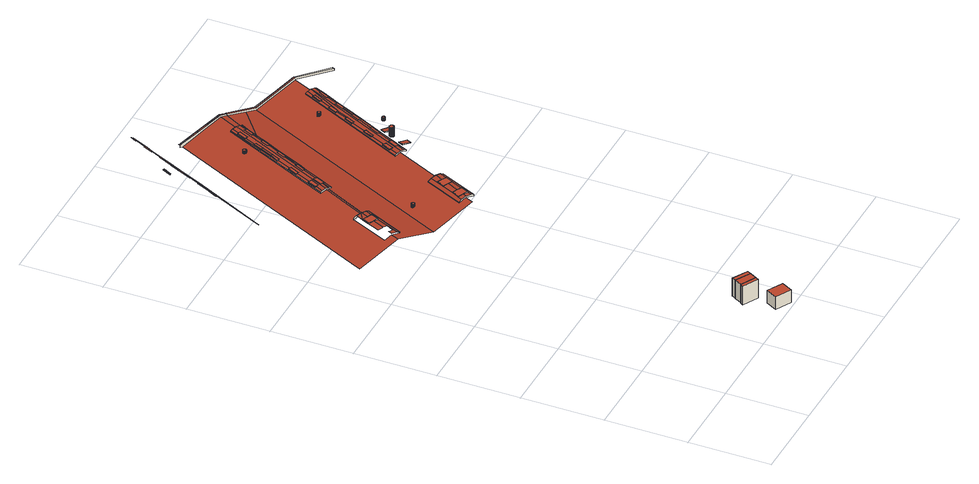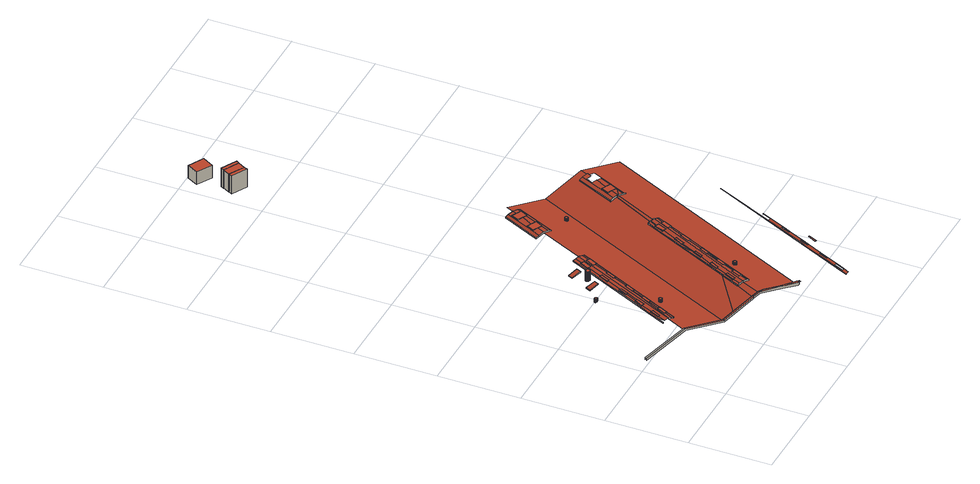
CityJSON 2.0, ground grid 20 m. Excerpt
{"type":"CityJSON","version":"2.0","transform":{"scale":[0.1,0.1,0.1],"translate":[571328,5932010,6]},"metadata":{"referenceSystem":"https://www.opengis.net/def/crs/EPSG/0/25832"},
"CityObjects":{
"building1":{"type":"Building","attributes":{"Grundfläche 2D":"13.284558","Grundhöhe NN":"7.227"},"geometry":[{"type":"Solid","lod":"3","boundaries":[[[[0,1,2,3]],[[4,5,3,2]],[[5,6,0,3]],[[6,7,1,0]],[[7,4,2,1]],[[7,6,5,4]]]],"semantics":{"surfaces":[{"type":"RoofSurface"},{"type":"WallSurface"},{"type":"GroundSurface"}],"values":[[0,1,1,1,1,2]]}}]},
"building2":{"type":"Building","attributes":{"Grundfläche 2D":"3.398858","Grundhöhe NN":"6.727"},"geometry":[{"type":"Solid","lod":"3","boundaries":[[[[8,9,10,11]],[[12,13,11,10]],[[13,14,8,11]],[[14,15,9,8]],[[15,12,10,9]],[[15,14,13,12]]]],"semantics":{"surfaces":[{"type":"RoofSurface"},{"type":"WallSurface"},{"type":"GroundSurface"}],"values":[[0,1,1,1,1,2]]}}]},
"building3":{"type":"Building","attributes":{"Grundfläche 2D":"8.244129","Grundhöhe NN":"6.765"},"geometry":[{"type":"Solid","lod":"3","boundaries":[[[[10,16,17,11]],[[18,19,11,17]],[[19,20,10,11]],[[20,21,16,10]],[[21,18,17,16]],[[21,20,19,18]]]],"semantics":{"surfaces":[{"type":"RoofSurface"},{"type":"WallSurface"},{"type":"GroundSurface"}],"values":[[0,1,1,1,1,2]]}}]},
"building4":{"type":"Building","attributes":{"Grundfläche 2D":"4.098681","Grundhöhe NN":"6.934"},"geometry":[{"type":"Solid","lod":"3","boundaries":[[[[22,23,17,16]],[[24,25,16,17]],[[25,26,22,16]],[[26,27,23,22]],[[27,24,17,23]],[[27,26,25,24]]]],"semantics":{"surfaces":[{"type":"RoofSurface"},{"type":"WallSurface"},{"type":"GroundSurface"}],"values":[[0,1,1,1,1,2]]}}]},
"building5":{"type":"Building","attributes":{"Grundfläche 2D":"11258.269333","Grundhöhe NN":"5.771"},"children":["building5-1","building5-2","building5-3","building5-4","building5-5","building5-6","building5-7","building5-8","building5-9","building5-10","building5-11","building5-12","building5-13","building5-14","building5-15","building5-16","building5-17","building5-18","building5-19","building5-20","building5-21"],"geometry":[{"type":"MultiSurface","lod":"3","boundaries":[[[28,29,30,31,32,33,34,35,34]],[[36,37,38,39,40,41,42,43,44,45,32,31,46,47,48,49,50,51,52,53]],[[54,55,37,36,53]],[[56,57,55,54]],[[58,41,40,59,35,34]],[[60,61,35,59]],[[57,62,63,64,65,66,67,68,61,60,59,40,39,38,37,55]],[[65,64,63,69,70]],[[63,62,71,69]],[[72,73,74,75,76,77,71,62,57,56,78,79]],[[80,81,82,70,69,71,77,76,83,84,85,86,87,88,89]],[[90,86,85,84]],[[91,92,93,94,95]],[[92,91,96,97,98,99,100,101,102,93]],[[103,86,90]],[[104,79,78,105,67,66,65,70,82,81,106,107,108,109,110]],[[111,96,91,95,112,113,114]],[[115,97,96,111]],[[116,117,118,119,120,121,122,123,124,125,126,127,128,129,130,131,132,133,134,135,136],[137,138,139,140,141,142],[143,144,145,146,147,148],[149,150,151,152,153,154],[155,156,157,158,159,160]],[[102,161,162,163,164,165,166,167,168,169,170,171,172,94,93]],[[173,174,175,176,177,178,179,180,181,182,183,184,185,186,90,84,83]],[[101,187,162,161,102]],[[163,114,113,112,168,167,113,188,164]],[[135,134,133,132,131,189,190,116,136]],[[191,192,193,194,195,196,80,89,197,198,199,200,201,202,203,204]],[[187,101,100,205]],[[114,163,162,187,205,206,115,111]],[[178,177,207]],[[208,201,200,209,210,197,89,88,211,212,213,214,215,216,217,218,219,220,221,222,223,191,204,224,225,226,227]],[[228,229,176,175,174,173,83,76,75,230,231]],[[232,233,234,207,177,235,236,237,238,239,240,241,242,243,244,245,246,247,248,249,211,88,87,86,103,250,251,183,182,252]],[[106,81,80,196]],[[221,253,254,255,222]],[[195,194,254,253]],[[195,256,257]],[[238,258,259,260,261,177,176,229,228,231,230,245,244,262,263,264,239]],[[265,266,267]],[[268,269,270,271,272,273,274,275,276,277,278]],[[279,280,281,282,266]],[[217,283,284,214,213,196,195,257,218]],[[280,285,286,281]],[[72,287,98,97,115,206,269,268,288,289,290,291,73]],[[292,293,294,249,248,295,296,297,245,230]],[[292,230,75,298,299,293]],[[285,300,301,286]],[[211,249,294,302,303,107,106,196,213,212]],[[304,305,306,300,285,280,279,266,265,307,110,109,108]],[[299,294,293]],[[301,308,309,310,311,312,313,314,315,282,281,286]],[[298,302,294,299]],[[276,275,316,317,318,319,320,321,322,323,324,325,326,327,328,329,330,331,332,277]],[[273,333,334,335,336,337,338,339,340,341,342,343,344,345,346,347,348,349,350,274]],[[302,304,108,107,303]],[[308,301,300]],[[306,308,300]],[[351,304,302,298,75,74]],[[305,309,308,306]],[[332,352,353,328,327,354,355,322,321,356,357,358,359,360,361,362,363,364,365,366,367,368,278,277]],[[369,316,275,274,350,370,371,346,345,372,373,374,375,341,340,376,377,378,379,380,381,382,383,384,385]],[[288,268,278,368]],[[386,387,388,389,310,309,305]],[[318,359,358,390,319]],[[391,392,393,337,336,335,334,333,273,272,394,395,396]],[[377,397,398,399,378]],[[391,396,369,385,400,401,402,382,381,403,404,405,399,398,406,338,337,393,392]],[[407,363,362,408,317,316,409,367,366,410]],[[411,412,413,414,415,387,386,305,304,351,74,73,291,290,416]],[[417,418,419,420,421,422,423,311,310,389,388,424,425,426,427]],[[415,414,413,426,425,424,388,387]]],"semantics":{"surfaces":[{"type":"RoofSurface"},{"type":"WallSurface"}],"values":[0,0,0,1,0,0,1,0,0,0,1,0,0,1,0,0,0,1,0,0,0,0,0,1,0,1,1,0,0,1,0,1,0,0,0,0,0,1,0,0,0,0,0,1,0,1,1,0,1,1,0,0,0,0,0,0,0,0,0,1,0,0,1,0,0,0,1,1,0]}}]},
"building5-1":{"type":"BuildingInstallation","parents":["building5"],"geometry":[{"type":"MultiSurface","lod":"3","boundaries":[[[428,33,45,429,430,431,432]],[[428,432,58,34]],[[32,45,44,43,430,429,45,33,428,34,33]],[[431,430,43,42]],[[58,432,431,42,41]]],"semantics":{"surfaces":[{"type":"RoofSurface"},{"type":"WallSurface"}],"values":[0,1,1,1,1]}}]},
"building5-2":{"type":"BuildingInstallation","parents":["building5"],"geometry":[{"type":"MultiSurface","lod":"3","boundaries":[[[433,434,435,436,437,438,439,440,441,442,443,444,445,446,447,448,449,450,451,452,453,454,455,456,457,458,459,460]],[[438,437,461,462]],[[435,434,463,464]],[[436,435,464,465]],[[437,436,465,461]],[[439,438,462,466]],[[440,439,466,467]],[[441,440,467,468]],[[442,441,468,469]],[[443,442,469,470]],[[444,443,470,471]],[[445,444,471,472]],[[446,445,472,473]],[[447,446,473,474]],[[448,447,474,475]],[[449,448,475,476]],[[449,476,477]],[[450,449,477,478]],[[451,450,478,479]],[[452,451,479,480]],[[453,452,480,481]],[[454,453,481,482]],[[455,454,482,483]],[[456,455,483,484]],[[457,456,484,485]],[[458,457,485,486]],[[459,458,486,487]],[[460,459,487,488]],[[433,460,488,489]],[[434,433,489,463]]],"semantics":{"surfaces":[{"type":"RoofSurface"},{"type":"WallSurface"}],"values":[0,1,1,1,1,1,1,1,1,1,1,1,1,1,1,1,1,1,1,1,1,1,1,1,1,1,1,1,1,1]}}]},
"building5-3":{"type":"BuildingInstallation","parents":["building5"],"geometry":[{"type":"MultiSurface","lod":"3","boundaries":[[[209,490,491,210]],[[250,492,493,251]],[[490,209,200,199]],[[251,493,184,183]],[[490,199,198,491]],[[250,103,492]],[[103,90,492]],[[90,186,492]],[[210,491,198,197]],[[493,492,186,185,184]]],"semantics":{"surfaces":[{"type":"RoofSurface"},{"type":"WallSurface"}],"values":[0,0,1,1,1,1,1,1,1,1]}}]},
"building5-4":{"type":"BuildingInstallation","parents":["building5"],"geometry":[{"type":"MultiSurface","lod":"3","boundaries":[[[494,495,496,497]],[[494,497,112,95]],[[172,171,495,494,95,94]],[[496,495,171,170]],[[168,112,497,496,170,169]]],"semantics":{"surfaces":[{"type":"RoofSurface"},{"type":"WallSurface"}],"values":[0,1,1,1,1]}}]},
"building5-5":{"type":"BuildingInstallation","parents":["building5"],"geometry":[{"type":"MultiSurface","lod":"3","boundaries":[[[145,498,148,147,146]],[[499,500,501,502]],[[498,144,143,148]],[[503,501,500]],[[502,501,503,504]],[[504,499,502]],[[144,498,145]]],"semantics":{"surfaces":[{"type":"RoofSurface"},{"type":"WallSurface"}],"values":[0,0,1,1,1,1,1]}}]},
"building5-6":{"type":"BuildingInstallation","parents":["building5"],"geometry":[{"type":"MultiSurface","lod":"3","boundaries":[[[505,506,507,508]],[[505,508,188,113]],[[166,506,505,113,167]],[[507,506,166,165]],[[188,508,507,165,164]]],"semantics":{"surfaces":[{"type":"RoofSurface"},{"type":"WallSurface"}],"values":[0,1,1,1,1]}}]},
"building5-7":{"type":"BuildingInstallation","parents":["building5"],"geometry":[{"type":"MultiSurface","lod":"3","boundaries":[[[225,509,510,208,227,226]],[[511,233,232,252,512,513,514]],[[511,514,178,207]],[[207,234,511]],[[234,233,511]],[[203,509,225,224,204]],[[509,203,202,510]],[[180,513,512,252,182,181]],[[208,510,202,201]],[[514,513,180,179,178]]],"semantics":{"surfaces":[{"type":"RoofSurface"},{"type":"WallSurface"}],"values":[0,0,1,1,1,1,1,1,1,1]}}]},
"building5-8":{"type":"BuildingInstallation","parents":["building5"],"geometry":[{"type":"MultiSurface","lod":"3","boundaries":[[[515,516,223,222,517]],[[236,235,518,519,520]],[[238,237,236,520,258]],[[194,517,222,255,254]],[[517,194,193,515]],[[191,223,516,515,193,192]],[[260,519,518,235,177,261]],[[258,520,519,260,259]]],"semantics":{"surfaces":[{"type":"RoofSurface"},{"type":"WallSurface"}],"values":[0,0,1,1,1,1,1,1]}}]},
"building5-9":{"type":"BuildingInstallation","parents":["building5"],"geometry":[{"type":"MultiSurface","lod":"3","boundaries":[[[521,522,523,524,525,526,527,528,529,530,531,532,533,534,535,536,537,538,539,540,541,542,543,544,545,546,547]],[[525,524,548,549]],[[523,522,550,551]],[[524,523,551,552]],[[524,552,548]],[[526,525,549,553]],[[527,526,553,554]],[[528,527,554,555]],[[529,528,555,556]],[[530,529,556,557]],[[531,530,557,558]],[[532,531,558,559]],[[533,532,559,560]],[[534,533,560,561]],[[535,534,561,562]],[[536,535,562,563]],[[537,536,563,564]],[[538,537,564,565]],[[539,538,565,566]],[[540,539,566,567]],[[541,540,567,568]],[[542,541,568,569]],[[543,542,569,570]],[[544,543,570,571]],[[545,544,571,572]],[[546,545,572,573]],[[547,546,573,574]],[[521,547,574,575]],[[522,521,575,550]]],"semantics":{"surfaces":[{"type":"RoofSurface"},{"type":"WallSurface"}],"values":[0,1,1,1,1,1,1,1,1,1,1,1,1,1,1,1,1,1,1,1,1,1,1,1,1,1,1,1,1]}}]},
"building5-10":{"type":"BuildingInstallation","parents":["building5"],"geometry":[{"type":"MultiSurface","lod":"3","boundaries":[[[576,577,578,221,220,219]],[[241,579,580,243,242]],[[576,219,218,257]],[[580,262,244,243]],[[577,576,257,256]],[[578,577,256,195]],[[241,240,579]],[[579,240,239,264]],[[578,195,253,221]],[[262,580,579,264,263]]],"semantics":{"surfaces":[{"type":"RoofSurface"},{"type":"WallSurface"}],"values":[0,0,1,1,1,1,1,1,1,1]}}]},
"building5-11":{"type":"BuildingInstallation","parents":["building5"],"geometry":[{"type":"MultiSurface","lod":"3","boundaries":[[[215,581,582,216]],[[583,584,247,246]],[[581,215,214,284]],[[584,295,248,247]],[[581,284,283,582]],[[583,246,245,297]],[[582,283,217,216]],[[584,583,297,296,295]]],"semantics":{"surfaces":[{"type":"RoofSurface"},{"type":"WallSurface"}],"values":[0,0,1,1,1,1,1,1]}}]},
"building5-12":{"type":"BuildingInstallation","parents":["building5"],"geometry":[{"type":"MultiSurface","lod":"3","boundaries":[[[585,330,329,586]],[[587,588,371,370]],[[588,347,346,371]],[[586,329,328,353]],[[586,353,352,585]],[[587,370,350,349]],[[330,585,352,332,331]],[[347,588,587,349,348]]],"semantics":{"surfaces":[{"type":"RoofSurface"},{"type":"WallSurface"}],"values":[0,0,1,1,1,1,1,1]}}]},
"building5-13":{"type":"BuildingInstallation","parents":["building5"],"geometry":[{"type":"MultiSurface","lod":"3","boundaries":[[[589,590,591,592]],[[592,591,593,594]],[[589,592,594,595]],[[590,589,595,596]],[[591,590,596,593]]],"semantics":{"surfaces":[{"type":"RoofSurface"},{"type":"WallSurface"}],"values":[0,1,1,1,1]}}]},
"building5-14":{"type":"BuildingInstallation","parents":["building5"],"geometry":[{"type":"MultiSurface","lod":"3","boundaries":[[[597,598,326,325,324]],[[372,599,600,374,373]],[[355,597,324,323,322]],[[600,342,341,375]],[[375,374,600]],[[597,355,354,598]],[[599,372,345,344]],[[598,354,327,326]],[[342,600,599,344,343]]],"semantics":{"surfaces":[{"type":"RoofSurface"},{"type":"WallSurface"}],"values":[0,0,1,1,1,1,1,1,1]}}]},
"building5-15":{"type":"BuildingInstallation","parents":["building5"],"geometry":[{"type":"MultiSurface","lod":"3","boundaries":[[[601,602,603,604,605,606,607,608,609,610,611,612,613,614,615,616,617,618,619,620,621,622,623,624,625,626,627,628,629,630,631,632,633,634,635]],[[606,605,636,637]],[[601,635,638,639]],[[602,601,639,640]],[[603,602,640,641]],[[604,603,641,642]],[[605,604,642,636]],[[607,606,637,643]],[[608,607,643,644]],[[609,608,644,645]],[[610,609,645,646]],[[611,610,646,647]],[[612,611,647,648]],[[612,648,649]],[[613,612,649,650]],[[614,613,650,651]],[[615,614,651,652]],[[616,615,652,653]],[[617,616,653,654]],[[618,617,654,655]],[[619,618,655,656]],[[620,619,656,657]],[[621,620,657,658]],[[622,621,658,659]],[[623,622,659,660]],[[624,623,660,661]],[[625,624,661,662]],[[626,625,662,663]],[[627,626,663,664]],[[628,627,664,665]],[[629,628,665,666]],[[630,629,666,667]],[[631,630,667,668]],[[632,631,668,669]],[[633,632,669,670]],[[634,633,670,671]],[[635,634,671,638]]],"semantics":{"surfaces":[{"type":"RoofSurface"},{"type":"WallSurface"}],"values":[0,1,1,1,1,1,1,1,1,1,1,1,1,1,1,1,1,1,1,1,1,1,1,1,1,1,1,1,1,1,1,1,1,1,1,1,1]}}]},
"building5-16":{"type":"BuildingInstallation","parents":["building5"],"geometry":[{"type":"MultiSurface","lod":"3","boundaries":[[[672,673,674,675]],[[675,674,676,677]],[[672,675,677,678]],[[673,672,678,679]],[[674,673,679,676]]],"semantics":{"surfaces":[{"type":"RoofSurface"},{"type":"WallSurface"}],"values":[0,1,1,1,1]}}]},
"building5-17":{"type":"BuildingInstallation","parents":["building5"],"geometry":[{"type":"MultiSurface","lod":"3","boundaries":[[[680,320,319,681]],[[682,683,377,376]],[[357,681,319,390,358]],[[377,683,406,398,397]],[[681,357,356,680]],[[682,376,340,339]],[[680,356,321,320]],[[406,683,682,339,338]]],"semantics":{"surfaces":[{"type":"RoofSurface"},{"type":"WallSurface"}],"values":[0,0,1,1,1,1,1,1]}}]},
"building5-18":{"type":"BuildingInstallation","parents":["building5"],"geometry":[{"type":"MultiSurface","lod":"3","boundaries":[[[684,685,686,687,688,689,690,691,692,693,694,695,696,697,698,699,700,701,702,703,704,705,706,707,708,709,710,711]],[[691,690,712,713]],[[688,687,714,715]],[[689,688,715,716]],[[690,689,716,712]],[[692,691,713,717]],[[693,692,717,718]],[[694,693,718,719]],[[695,694,719,720]],[[696,695,720,721]],[[697,696,721,722]],[[698,697,722,723]],[[699,698,723,724]],[[700,699,724,725]],[[701,700,725,726]],[[702,701,726,727]],[[702,727,728]],[[703,702,728,729]],[[704,703,729,730]],[[705,704,730,731]],[[706,705,731,732]],[[707,706,732,733]],[[708,707,733,734]],[[709,708,734,735]],[[710,709,735,736]],[[711,710,736,737]],[[684,711,737,738]],[[685,684,738,739]],[[686,685,739,740]],[[687,686,740,714]]],"semantics":{"surfaces":[{"type":"RoofSurface"},{"type":"WallSurface"}],"values":[0,1,1,1,1,1,1,1,1,1,1,1,1,1,1,1,1,1,1,1,1,1,1,1,1,1,1,1,1,1]}}]},
"building5-19":{"type":"BuildingInstallation","parents":["building5"],"geometry":[{"type":"MultiSurface","lod":"3","boundaries":[[[741,742,743,744,745,746,747,748,749,750,751,752,753,754,755,756,757,758,759,760,761,762,763,764]],[[765,766,744,743]],[[766,767,745,744]],[[767,768,746,745]],[[768,769,747,746]],[[769,770,748,747]],[[770,771,748]],[[771,772,749,748]],[[772,773,750,749]],[[773,774,751,750]],[[774,775,752,751]],[[775,776,753,752]],[[776,777,754,753]],[[777,778,755,754]],[[778,779,756,755]],[[779,780,757,756]],[[780,781,757]],[[781,782,758,757]],[[782,783,759,758]],[[783,784,760,759]],[[784,785,761,760]],[[785,786,762,761]],[[786,787,762]],[[787,788,763,762]],[[788,789,764,763]],[[789,790,741,764]],[[790,791,742,741]],[[791,765,743,742]]],"semantics":{"surfaces":[{"type":"RoofSurface"},{"type":"WallSurface"}],"values":[0,1,1,1,1,1,1,1,1,1,1,1,1,1,1,1,1,1,1,1,1,1,1,1,1,1,1,1]}}]},
"building5-20":{"type":"BuildingInstallation","parents":["building5"],"geometry":[{"type":"MultiSurface","lod":"3","boundaries":[[[317,408,792,793,318]],[[378,794,795,380,379]],[[792,408,362,361]],[[795,403,381,380]],[[793,792,361,360]],[[794,378,399,405]],[[793,360,359,318]],[[403,795,794,405,404]]],"semantics":{"surfaces":[{"type":"RoofSurface"},{"type":"WallSurface"}],"values":[0,0,1,1,1,1,1,1]}}]},
"building5-21":{"type":"BuildingInstallation","parents":["building5"],"geometry":[{"type":"MultiSurface","lod":"3","boundaries":[[[796,797,384,383]],[[410,798,799,407]],[[798,410,366,365]],[[797,400,385,384]],[[799,798,365,364]],[[796,383,382,402]],[[799,364,363,407]],[[400,797,796,402,401]]],"semantics":{"surfaces":[{"type":"RoofSurface"},{"type":"WallSurface"}],"values":[0,0,1,1,1,1,1,1]}}]}
},
"vertices":[
[361,5,46],[375,32,46],[338,53,46],[323,25,46],[338,53,12],[323,25,12],[361,5,12],[375,32,12],
[316,101,57],[353,81,57],[357,88,57],[320,108,57],[357,88,7],[320,108,7],[316,101,7],[353,81,7],
[366,105,57],[330,125,57],[330,125,8],[320,108,8],[357,88,8],[366,105,8],
[371,114,57],[334,134,57],[330,125,9],[366,105,9],[371,114,9],[334,134,9],
[113,882,109],[123,877,110],[124,877,111],[125,876,111],[138,904,111],[137,904,111],[126,910,109],[134,928,109],[150,898,109],[167,935,109],[158,939,110],[158,940,110],[155,941,111],[146,922,111],[157,917,109],[149,899,109],[140,903,110],[139,903,111],[126,876,111],[131,873,110],[136,871,109],[127,853,109],[118,857,110],[116,858,111],[111,848,111],[124,842,109],[131,839,105],[174,932,105],[131,839,102],[174,932,102],[135,928,109],[154,941,111],[151,943,110],[143,947,109],[158,939,107],[158,940,107],[155,941,108],[154,941,108],[151,943,107],[135,950,102],[135,950,105],[211,1045,106],[205,1048,108],[212,1045,106],[194,786,79],[447,1325,79],[421,1337,87],[324,1265,104],[219,1042,104],[213,1044,106],[111,848,108],[102,829,108],[191,1055,107],[191,1055,104],[204,1048,108],[219,1042,107],[213,1044,109],[212,1045,109],[211,1045,109],[205,1048,111],[204,1048,111],[196,1053,109],[223,1064,109],[292,763,109],[303,758,111],[304,757,111],[309,767,111],[297,773,109],[285,766,105],[285,766,103],[303,758,108],[304,757,108],[324,748,102],[324,748,105],[317,751,109],[222,1064,109],[2,876,79],[92,857,103],[319,1328,104],[333,1321,108],[355,1368,108],[303,1393,93],[257,1415,79],[328,859,105],[306,791,109],[319,819,109],[336,856,109],[328,859,103],[210,1512,105],[205,1515,108],[198,1500,108],[188,1479,108],[165,1430,108],[148,1394,108],[138,1373,108],[121,1336,108],[111,1315,108],[84,1257,108],[84,1257,107],[85,1259,107],[94,1278,107],[96,1277,106],[99,1276,105],[116,1312,105],[143,1370,105],[153,1391,105],[170,1428,105],[180,1449,105],[193,1476,105],[198,1500,107],[201,1499,106],[196,1488,106],[190,1477,106],[188,1478,107],[197,1498,107],[144,1380,106],[140,1371,106],[138,1372,107],[139,1374,107],[148,1393,107],[150,1393,107],[171,1438,107],[167,1429,107],[165,1430,107],[166,1432,107],[175,1451,107],[177,1450,107],[121,1336,107],[123,1335,107],[119,1326,107],[113,1314,107],[111,1315,107],[120,1334,107],[343,808,109],[360,845,109],[348,850,111],[339,832,111],[350,826,109],[342,808,109],[331,813,111],[318,786,111],[324,783,110],[329,780,109],[321,762,109],[311,766,110],[228,1061,107],[238,1082,107],[255,1118,107],[266,1140,107],[277,1179,109],[262,1142,108],[259,1136,108],[251,1120,108],[250,1120,109],[250,1121,109],[233,1085,109],[235,1084,108],[229,1072,108],[225,1062,108],[367,841,105],[328,837,109],[31,1131,103],[210,1512,103],[259,1187,109],[258,1188,108],[257,1188,108],[267,1209,108],[280,1238,108],[319,1328,107],[205,1072,109],[202,1073,108],[212,1094,108],[215,1093,109],[232,1129,109],[229,1130,108],[240,1153,108],[243,1151,109],[367,841,103],[347,851,108],[260,1143,109],[235,1127,110],[221,1090,110],[211,1069,110],[334,1321,111],[333,1321,111],[324,1325,109],[316,1307,109],[319,1305,110],[309,1283,110],[305,1285,109],[292,1257,109],[296,1256,110],[287,1237,110],[286,1235,110],[273,1207,110],[263,1186,110],[245,1150,109],[246,1150,110],[239,1135,110],[238,1134,110],[292,1197,107],[283,1176,107],[324,1265,107],[316,1246,107],[250,1130,110],[257,1145,110],[258,1144,109],[274,1181,110],[284,1201,110],[286,1200,109],[287,1200,109],[301,1228,109],[298,1230,110],[297,1230,110],[298,1232,110],[307,1250,110],[310,1249,109],[323,1276,109],[320,1278,110],[330,1300,110],[334,1298,109],[342,1317,109],[216,1066,110],[226,1088,110],[246,1122,110],[283,1237,109],[269,1208,109],[271,1208,109],[280,1239,108],[290,1259,108],[289,1199,108],[285,1191,108],[279,1178,108],[278,1179,108],[312,1248,108],[307,1236,108],[303,1227,108],[250,1418,86],[254,1416,87],[252,1422,86],[384,963,104],[397,957,108],[398,957,108],[407,953,106],[412,950,104],[412,950,107],[407,953,109],[398,957,111],[397,957,111],[389,961,109],[384,963,107],[257,1415,88],[288,1400,95],[259,1419,86],[256,1420,86],[303,1286,108],[313,1308,108],[303,1393,99],[290,1404,95],[294,739,108],[513,1236,104],[526,1230,108],[548,1277,108],[500,1300,94],[329,1274,107],[339,1296,107],[347,1315,107],[336,1297,108],[332,1289,108],[325,1275,108],[348,1314,104],[348,1314,107],[340,1375,109],[305,1397,99],[347,1315,104],[334,1321,108],[370,1361,104],[370,1361,108],[355,1368,112],[250,1418,81],[357,1372,112],[372,1365,108],[375,1364,107],[372,1365,104],[357,1372,108],[305,1397,93],[259,1419,79],[256,1420,79],[527,1229,111],[481,1146,110],[479,1144,110],[466,1115,110],[456,1094,110],[453,1096,109],[436,1060,109],[438,1059,109],[439,1058,110],[432,1044,110],[428,1036,110],[425,1037,109],[408,1001,109],[414,999,110],[404,978,110],[403,978,110],[398,980,109],[421,970,107],[431,991,107],[448,1027,107],[459,1049,107],[476,1085,107],[479,1099,108],[473,1087,108],[470,1088,109],[453,1052,109],[455,1051,108],[452,1045,108],[444,1028,108],[443,1029,109],[426,993,109],[428,992,108],[424,983,108],[418,971,108],[416,972,109],[373,1360,103],[395,982,108],[405,1003,108],[423,1039,108],[433,1061,108],[450,1097,108],[460,1118,108],[463,1117,109],[476,1145,109],[473,1146,108],[483,1167,108],[486,1166,109],[499,1193,109],[496,1195,108],[506,1216,108],[509,1215,109],[518,1234,109],[513,1236,107],[536,1225,109],[410,975,110],[420,996,110],[439,1031,110],[443,1039,110],[450,1053,110],[451,1053,109],[467,1089,110],[477,1110,110],[491,1138,110],[492,1141,110],[500,1159,110],[504,1157,109],[517,1185,109],[513,1187,110],[524,1208,110],[527,1207,109],[373,1360,107],[448,1324,84],[450,1329,84],[449,1329,85],[464,1116,109],[522,1183,107],[509,1155,107],[499,1134,107],[541,1223,104],[541,1223,107],[532,1204,107],[479,1109,109],[480,1108,109],[494,1137,109],[529,1206,108],[525,1198,108],[519,1184,108],[506,1156,108],[500,1144,108],[496,1136,108],[482,1108,108],[502,1192,110],[489,1164,110],[526,1230,111],[512,1213,110],[649,1229,80],[649,1229,86],[549,1277,113],[548,1277,113],[500,1300,99],[549,1277,108],[651,1234,80],[551,1281,108],[550,1281,108],[502,1304,94],[449,1329,79],[423,1341,87],[375,1364,103],[502,1304,99],[550,1281,113],[551,1281,113],[651,1234,86],
[126,910,111],[140,903,111],[149,899,111],[157,917,111],[135,928,111],
[258,866,92],[257,866,92],[256,867,92],[255,867,92],[254,867,92],[254,866,92],[253,866,92],[252,866,92],[252,865,92],[252,864,92],[251,864,92],[251,863,92],[251,862,92],[251,861,92],[252,861,92],[252,860,92],[253,859,92],[254,859,92],[255,859,92],[256,859,92],[257,859,92],[258,860,92],[259,860,92],[259,861,92],[259,862,92],[259,863,92],[259,864,92],[259,865,92],[254,867,84],[254,866,84],[257,866,85],[256,867,84],[255,867,84],[253,866,84],[252,866,84],[252,865,84],[252,864,84],[251,864,84],[251,863,84],[251,862,84],[251,861,84],[252,861,84],[252,860,84],[253,859,84],[253,859,85],[254,859,85],[255,859,85],[256,859,85],[257,859,86],[258,860,86],[259,860,86],[259,861,86],[259,862,86],[259,863,86],[259,864,86],[259,865,85],[258,866,85],
[212,1094,110],[202,1073,110],[225,1062,110],[235,1084,110],
[297,773,111],[321,762,111],[329,780,111],[306,791,111],
[140,1371,107],[120,1381,107],[130,1402,107],[127,1403,107],[117,1382,107],[127,1403,106],[117,1382,106],
[319,819,111],[342,808,111],[350,826,111],[328,837,111],
[240,1153,110],[229,1130,110],[260,1143,110],[250,1120,110],[251,1120,110],[262,1142,110],
[257,1188,110],[258,1188,110],[267,1209,110],[278,1179,110],[279,1178,110],[289,1199,110],
[271,1275,105],[270,1276,105],[269,1276,105],[268,1276,105],[267,1276,105],[266,1275,105],[265,1274,105],[265,1273,105],[265,1272,105],[265,1271,105],[265,1270,105],[266,1269,105],[267,1269,105],[267,1268,105],[268,1268,105],[269,1268,105],[270,1268,105],[271,1269,105],[272,1269,105],[272,1270,105],[272,1271,105],[273,1271,105],[273,1272,105],[273,1273,105],[272,1273,105],[272,1274,105],[272,1275,105],[268,1276,97],[267,1276,97],[270,1276,98],[269,1276,98],[268,1276,98],[266,1275,97],[265,1274,97],[265,1273,97],[265,1272,97],[265,1271,97],[265,1270,97],[266,1269,98],[267,1269,98],[267,1268,98],[268,1268,98],[269,1268,99],[270,1268,99],[271,1269,99],[272,1269,99],[272,1270,99],[272,1271,99],[273,1271,99],[273,1272,99],[273,1273,99],[272,1273,99],[272,1274,99],[272,1275,98],[271,1275,98],
[290,1259,110],[280,1239,110],[280,1238,110],[303,1227,110],[312,1248,110],
[313,1308,110],[303,1286,110],[325,1275,110],[336,1297,110],
[395,982,110],[405,1003,110],[418,971,110],[428,992,110],
[459,969,97],[438,979,103],[433,968,103],[454,958,97],[433,968,101],[454,958,95],[459,969,95],[438,979,101],
[433,1061,110],[423,1039,110],[444,1028,110],[455,1051,110],
[458,1000,125],[459,1000,125],[459,1001,125],[460,1001,125],[460,1002,125],[460,1003,125],[461,1003,125],[461,1004,125],[461,1005,125],[460,1006,125],[460,1007,125],[459,1008,125],[458,1009,125],[457,1009,125],[456,1010,125],[455,1010,125],[455,1009,125],[454,1009,125],[453,1009,125],[452,1008,125],[451,1007,125],[451,1006,125],[450,1005,125],[450,1004,125],[450,1003,125],[451,1003,125],[451,1002,125],[451,1001,125],[452,1001,125],[453,1000,125],[454,999,125],[455,999,125],[456,999,125],[457,999,125],[457,1000,125],[460,1002,99],[460,1003,99],[457,1000,99],[458,1000,99],[459,1000,99],[459,1001,99],[460,1001,99],[461,1003,99],[461,1004,99],[461,1005,99],[460,1006,99],[460,1007,99],[459,1008,99],[459,1008,100],[458,1009,100],[457,1009,100],[456,1010,100],[455,1010,100],[455,1009,101],[454,1009,101],[453,1009,101],[452,1008,101],[451,1007,101],[451,1006,101],[450,1005,101],[450,1004,101],[450,1003,101],[451,1003,101],[451,1002,101],[451,1001,101],[452,1001,100],[453,1000,100],[454,999,100],[455,999,99],[456,999,99],[457,999,99],
[480,1012,98],[485,1023,98],[464,1033,103],[459,1022,103],[464,1033,101],[459,1022,101],[480,1012,95],[485,1023,95],
[450,1097,110],[460,1118,110],[473,1087,110],[482,1108,110],
[460,1177,106],[461,1177,106],[462,1177,106],[463,1177,106],[464,1178,106],[465,1178,106],[465,1179,106],[465,1180,106],[466,1180,106],[466,1181,106],[466,1182,106],[465,1183,106],[465,1184,106],[464,1184,106],[464,1185,106],[463,1185,106],[462,1185,106],[461,1185,106],[460,1185,106],[459,1184,106],[458,1184,106],[458,1183,106],[458,1182,106],[458,1181,106],[458,1180,106],[458,1179,106],[459,1178,106],[460,1178,106],[465,1179,99],[465,1180,99],[463,1177,99],[464,1178,99],[465,1178,99],[466,1180,99],[466,1181,99],[466,1182,99],[465,1183,99],[465,1184,99],[464,1184,99],[464,1185,98],[463,1185,98],[462,1185,98],[461,1185,98],[460,1185,98],[460,1185,97],[459,1184,97],[458,1184,97],[458,1183,97],[458,1182,97],[458,1181,97],[458,1180,98],[458,1179,98],[459,1178,98],[460,1178,98],[460,1177,98],[461,1177,99],[462,1177,99],
[513,1047,100],[514,1047,100],[514,1048,100],[515,1048,100],[515,1049,100],[515,1050,100],[514,1050,100],[514,1051,100],[513,1052,100],[512,1052,100],[511,1052,100],[510,1052,100],[509,1052,100],[509,1051,100],[508,1051,100],[508,1050,100],[508,1049,100],[508,1048,100],[509,1047,100],[509,1046,100],[510,1046,100],[511,1046,100],[512,1046,100],[513,1046,100],[514,1048,91],[515,1048,91],[515,1049,91],[515,1050,91],[514,1050,91],[514,1051,91],[514,1051,92],[513,1052,92],[512,1052,92],[511,1052,92],[510,1052,92],[509,1052,93],[509,1051,93],[508,1051,93],[508,1050,93],[508,1049,93],[508,1049,92],[508,1048,92],[509,1047,92],[509,1046,92],[510,1046,92],[511,1046,92],[511,1046,91],[512,1046,91],[513,1046,91],[513,1047,91],[514,1047,91],
[483,1167,110],[473,1146,110],[496,1136,110],[506,1156,110],
[519,1184,110],[529,1206,110],[506,1216,110],[496,1195,110]
]}
